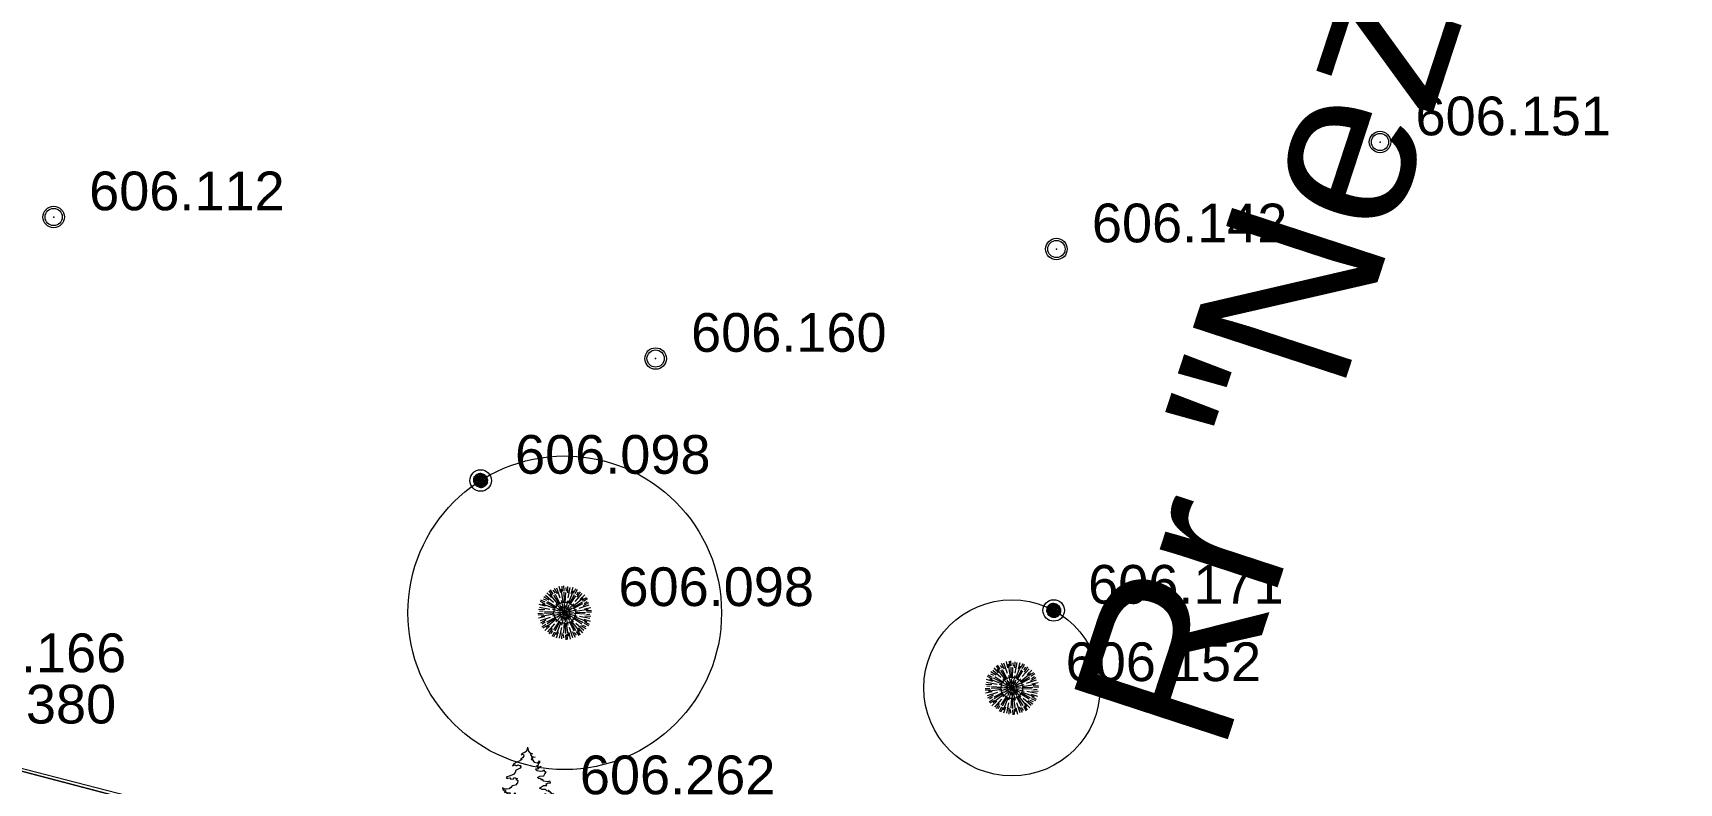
# Model space of a CAD drawing. Header units: metres. Extents: x 7508213 to 7508396, y 4696547 to 4696848.
# Drawn here: x 7508334.14 to 7508349.44, y 4696761.83 to 4696768.81 of the extents above; entities that cross this region are included whole.
import ezdxf

# ---------------------------------------------------------------- set-up
doc = ezdxf.new("R2010")
doc.units = ezdxf.units.M
doc.header["$PDMODE"] = 32
doc.header["$PDSIZE"] = 0.2
for name, color, linetype, lineweight in [('emrat e rrugeve', 7, 'Continuous', 0), ('Matjet', 210, 'Continuous', 0), ('Parc-Re', 7, 'Continuous', 0), ('peme', 3, 'Continuous', 0), ('rruge', 31, 'Continuous', 0)]:
    doc.layers.add(name, color=color, linetype=linetype, lineweight=lineweight)
for name, color, linetype, lineweight, true_color in [('muri pikat', 7, 'Continuous', 0, 0x874536), ('peme kurorat', 7, 'Continuous', 0, 0x6dc43b), ('pisha', 7, 'Continuous', 0, 0x004d00)]:
    doc.layers.add(name, color=color, linetype=linetype, lineweight=lineweight, true_color=true_color)
doc.styles.get("Standard").update_dxf_attribs({"font": 'arial.ttf'})

# ---------------------------------------------------------------- blocks, each defined once
blk = doc.blocks.new('*U58')
at = {"color": 0, "linetype": 'ByBlock', "lineweight": -2, "transparency": 16777216}
blk.add_line((0, 0), (0, 0), dxfattribs=at)
blk.add_circle((0, 0), 0.5, dxfattribs=at)
blk = doc.blocks.new('*U1034', base_point=(7508332.742, 4696762.324, 606.38))
at = {"layer": 'muri pikat', "linetype": 'ByBlock', "insert": (7508333.092, 4696762.564, 606.38), "char_height": 0.36, "attachment_point": 4}
blk.add_mtext('{\\C256;606.380}', dxfattribs=at)
blk = doc.blocks.new('*U1035', base_point=(7508332.742, 4696762.324, 606.38))
at = {"layer": 'muri pikat', "linetype": 'ByBlock', "lineweight": -2}
blk.add_blockref('*U1034', (7508332.742, 4696762.324, 606.38), dxfattribs=at)
blk = doc.blocks.new('*U1036', base_point=(7508332.742, 4696762.324, 606.38))
at = {"layer": 'muri pikat', "linetype": 'ByBlock', "lineweight": -2}
blk.add_blockref('*U1035', (7508332.742, 4696762.324, 606.38), dxfattribs=at)
at = {"layer": 'muri pikat', "linetype": 'ByBlock', "lineweight": -2, "xscale": 0.1999999960000001, "yscale": 0.1999999960000001, "zscale": 0.1999999960000001}
blk.add_blockref('*U58', (7508332.742, 4696762.324, 606.38), dxfattribs=at)
blk = doc.blocks.new('*U1121', base_point=(7508332.856, 4696762.801, 606.166))
at = {"layer": 'Matjet', "linetype": 'ByBlock', "insert": (7508333.186, 4696763.041, 606.166), "char_height": 0.36, "attachment_point": 4}
blk.add_mtext('606.166', dxfattribs=at)
blk = doc.blocks.new('*U1122', base_point=(7508332.856, 4696762.801, 606.166))
at = {"layer": 'Matjet', "linetype": 'ByBlock', "lineweight": -2}
blk.add_blockref('*U1121', (7508332.856, 4696762.801, 606.166), dxfattribs=at)
blk = doc.blocks.new('*U1123', base_point=(7508332.856, 4696762.801, 606.166))
at = {"layer": 'Matjet', "linetype": 'ByBlock', "lineweight": -2}
blk.add_blockref('*U1122', (7508332.856, 4696762.801, 606.166), dxfattribs=at)
at = {"layer": 'Matjet', "linetype": 'ByBlock', "lineweight": -2, "xscale": 0.1599999968, "yscale": 0.1599999968, "zscale": 0.1599999968}
blk.add_blockref('*U58', (7508332.856, 4696762.801, 606.166), dxfattribs=at)
blk = doc.blocks.new('*U1124', base_point=(7508334.329, 4696767.096, 606.112))
at = {"layer": 'Matjet', "linetype": 'ByBlock', "insert": (7508334.659, 4696767.336, 606.112), "char_height": 0.36, "attachment_point": 4}
blk.add_mtext('606.112', dxfattribs=at)
blk = doc.blocks.new('*U1125', base_point=(7508334.329, 4696767.096, 606.112))
at = {"layer": 'Matjet', "linetype": 'ByBlock', "lineweight": -2}
blk.add_blockref('*U1124', (7508334.329, 4696767.096, 606.112), dxfattribs=at)
blk = doc.blocks.new('*U1126', base_point=(7508334.329, 4696767.096, 606.112))
at = {"layer": 'Matjet', "linetype": 'ByBlock', "lineweight": -2}
blk.add_blockref('*U1125', (7508334.329, 4696767.096, 606.112), dxfattribs=at)
at = {"layer": 'Matjet', "linetype": 'ByBlock', "lineweight": -2, "xscale": 0.1599999968, "yscale": 0.1599999968, "zscale": 0.1599999968}
blk.add_blockref('*U58', (7508334.329, 4696767.096, 606.112), dxfattribs=at)
blk = doc.blocks.new('*U1127', base_point=(7508339.926, 4696765.78, 606.16))
at = {"layer": 'Matjet', "linetype": 'ByBlock', "insert": (7508340.256, 4696766.02, 606.16), "char_height": 0.36, "attachment_point": 4}
blk.add_mtext('606.160', dxfattribs=at)
blk = doc.blocks.new('*U1128', base_point=(7508339.926, 4696765.78, 606.16))
at = {"layer": 'Matjet', "linetype": 'ByBlock', "lineweight": -2}
blk.add_blockref('*U1127', (7508339.926, 4696765.78, 606.16), dxfattribs=at)
blk = doc.blocks.new('*U1129', base_point=(7508339.926, 4696765.78, 606.16))
at = {"layer": 'Matjet', "linetype": 'ByBlock', "lineweight": -2}
blk.add_blockref('*U1128', (7508339.926, 4696765.78, 606.16), dxfattribs=at)
at = {"layer": 'Matjet', "linetype": 'ByBlock', "lineweight": -2, "xscale": 0.1599999968, "yscale": 0.1599999968, "zscale": 0.1599999968}
blk.add_blockref('*U58', (7508339.926, 4696765.78, 606.16), dxfattribs=at)
blk = doc.blocks.new('Tree 6')
at = {"color": 0, "linetype": 'ByBlock', "lineweight": -2}
for p, q in [((-0.0518, 0.0476), (-0.0886, 0.0801)), ((-0.0619, 0.0703), (-0.0826, 0.0926)), ((-0.0581, 0.0804), (-0.0714, 0.1013)), ((-0.0316, 0.0407), (-0.0686, 0.0861)), ((-0.0535, 0.0869), (-0.066, 0.1055)), ((-0.0434, 0.0904), (-0.0528, 0.104)), ((-0.0263, 0.0426), (-0.0506, 0.0819)), ((-0.0341, 0.087), (-0.0476, 0.1123)), ((-0.02, 0.0391), (-0.0429, 0.0841)), ((-0.0211, 0.0671), (-0.0367, 0.1137)), ((-0.0185, 0.0919), (-0.0252, 0.1215)), ((-0.007, 0.051), (-0.0164, 0.1089)), ((-0.0101, 0.0987), (-0.0112, 0.1234)), ((-0.0029, 0.1021), (-0.0044, 0.1244)), ((-0.0015, 0.05), (-0.0029, 0.0962)), ((0.0023, 0.0439), (0.0049, 0.0943)), ((0.0076, 0.1), (0.0063, 0.1165)), ((0.014, 0.0924), (0.0149, 0.121)), ((0.0153, 0.0686), (0.0251, 0.1168)), ((0.0194, 0.0477), (0.0402, 0.1025)), ((0.0237, 0.0441), (0.0456, 0.0848)), ((0.0239, 0.0369), (0.0513, 0.0792)), ((0.0299, 0.0888), (0.0389, 0.1178)), ((0.0405, 0.0905), (0.052, 0.1125)), ((0.0476, 0.0518), (0.0801, 0.0886)), ((0.0485, 0.0898), (0.0584, 0.1099)), ((0.0566, 0.0828), (0.0637, 0.0977)), ((0.0583, 0.073), (0.0734, 0.0974)), ((0.0703, 0.0619), (0.0926, 0.0826)), ((-0.0924, 0.014), (-0.121, 0.0149)), ((-0.0888, 0.0299), (-0.1178, 0.0389)), ((-0.0686, 0.0153), (-0.1168, 0.0251)), ((-0.1, 0.0076), (-0.1165, 0.0063)), ((-0.0905, 0.0405), (-0.1125, 0.052)), ((-0.0898, 0.0485), (-0.1099, 0.0584)), ((-0.0477, 0.0194), (-0.1025, 0.0402)), ((-0.0828, 0.0566), (-0.0977, 0.0637)), ((-0.073, 0.0583), (-0.0974, 0.0734)), ((-0.0439, 0.0023), (-0.0943, 0.0049)), ((-0.0441, 0.0237), (-0.0848, 0.0456)), ((-0.0369, 0.0239), (-0.0792, 0.0513)), ((-0.0193, 0.0055), (-0.0566, 0.0154)), ((0, 0), (-0.0423, -0.0013)), ((-0.014, 0.0144), (-0.0413, 0.0417)), ((0, 0), (-0.0372, 0.02)), ((0, 0), (-0.036, -0.0222)), ((0, 0), (-0.0338, 0.0017)), ((0, 0), (-0.0302, -0.0154)), ((0, 0), (-0.0284, 0.0184)), ((0, 0), (-0.0222, 0.036)), ((0, 0), (-0.02, -0.0372)), ((0, 0), (-0.0184, -0.0284)), ((0, 0), (-0.0154, 0.0302)), ((-0.0049, 0.0195), (-0.0149, 0.0567)), ((0, 0), (-0.0017, -0.0338)), ((0, 0), (-0.0013, 0.0423)), ((0, 0), (0.02, 0.0372)), ((0, 0), (0.0017, 0.0338)), ((0, 0), (0.0184, 0.0284)), ((0, 0), (0.036, 0.0222)), ((0, 0), (0.0302, 0.0154)), ((0, 0), (0.0423, 0.0013)), ((0, 0), (0.0154, -0.0302)), ((0, 0), (0.0013, -0.0423)), ((0, 0), (0.0338, -0.0017)), ((0, 0), (0.0372, -0.02)), ((0, 0), (0.0284, -0.0184)), ((0, 0), (0.0222, -0.036)), ((0.0055, 0.0193), (0.0154, 0.0566)), ((0.0144, 0.014), (0.0417, 0.0413)), ((0.0195, 0.0049), (0.0567, 0.0149)), ((0.0391, 0.02), (0.0841, 0.0429)), ((0.0407, 0.0316), (0.0861, 0.0686)), ((0.0426, 0.0263), (0.0819, 0.0506)), ((0.05, 0.0015), (0.0962, 0.0029)), ((0.051, 0.007), (0.1089, 0.0164)), ((0.0671, 0.0211), (0.1137, 0.0367)), ((0.0804, 0.0581), (0.1013, 0.0714)), ((0.0869, 0.0535), (0.1055, 0.066)), ((0.087, 0.0341), (0.1123, 0.0476)), ((0.0904, 0.0434), (0.104, 0.0528)), ((0.0919, 0.0185), (0.1215, 0.0252)), ((0.0987, 0.0101), (0.1234, 0.0112)), ((0.1021, 0.0029), (0.1244, 0.0044)), ((-0.1021, -0.0029), (-0.1244, -0.0044)), ((-0.0987, -0.0101), (-0.1234, -0.0112)), ((-0.0919, -0.0185), (-0.1215, -0.0252)), ((-0.0671, -0.0211), (-0.1137, -0.0367)), ((-0.087, -0.0341), (-0.1123, -0.0476)), ((-0.051, -0.007), (-0.1089, -0.0164)), ((-0.0869, -0.0535), (-0.1055, -0.066)), ((-0.0904, -0.0434), (-0.104, -0.0528)), ((-0.0804, -0.0581), (-0.1013, -0.0714)), ((-0.05, -0.0015), (-0.0962, -0.0029)), ((-0.0703, -0.0619), (-0.0926, -0.0826)), ((-0.0407, -0.0316), (-0.0861, -0.0686)), ((-0.0391, -0.02), (-0.0841, -0.0429)), ((-0.0426, -0.0263), (-0.0819, -0.0506)), ((-0.0476, -0.0518), (-0.0801, -0.0886)), ((-0.0583, -0.073), (-0.0734, -0.0974)), ((-0.0195, -0.0049), (-0.0567, -0.0149)), ((-0.0239, -0.0369), (-0.0513, -0.0792)), ((-0.0237, -0.0441), (-0.0456, -0.0848)), ((-0.0144, -0.014), (-0.0417, -0.0413)), ((-0.0194, -0.0477), (-0.0402, -0.1025)), ((-0.0153, -0.0686), (-0.0251, -0.1168)), ((-0.0055, -0.0193), (-0.0154, -0.0566)), ((-0.0023, -0.0439), (-0.0049, -0.0943)), ((0.0015, -0.05), (0.0029, -0.0962)), ((0.0049, -0.0195), (0.0149, -0.0567)), ((0.007, -0.051), (0.0164, -0.1089)), ((0.014, -0.0144), (0.0413, -0.0417)), ((0.0193, -0.0055), (0.0566, -0.0154)), ((0.02, -0.0391), (0.0429, -0.0841)), ((0.0211, -0.0671), (0.0367, -0.1137)), ((0.0263, -0.0426), (0.0506, -0.0819)), ((0.0316, -0.0407), (0.0686, -0.0861)), ((0.0369, -0.0239), (0.0792, -0.0513)), ((0.0439, -0.0023), (0.0943, -0.0049)), ((0.0441, -0.0237), (0.0848, -0.0456)), ((0.0477, -0.0194), (0.1025, -0.0402)), ((0.0518, -0.0476), (0.0886, -0.0801)), ((0.0619, -0.0703), (0.0826, -0.0926)), ((0.0686, -0.0153), (0.1168, -0.0251)), ((0.073, -0.0583), (0.0974, -0.0734)), ((0.0828, -0.0566), (0.0977, -0.0637)), ((0.0888, -0.0299), (0.1178, -0.0389)), ((0.0898, -0.0485), (0.1099, -0.0584)), ((0.0905, -0.0405), (0.1125, -0.052)), ((0.0924, -0.014), (0.121, -0.0149)), ((0.1, -0.0076), (0.1165, -0.0063)), ((-0.0566, -0.0828), (-0.0637, -0.0977)), ((-0.0485, -0.0898), (-0.0584, -0.1099)), ((-0.0405, -0.0905), (-0.052, -0.1125)), ((-0.0299, -0.0888), (-0.0389, -0.1178)), ((-0.014, -0.0924), (-0.0149, -0.121)), ((-0.0076, -0.1), (-0.0063, -0.1165)), ((0.0029, -0.1021), (0.0044, -0.1244)), ((0.0101, -0.0987), (0.0112, -0.1234)), ((0.0185, -0.0919), (0.0252, -0.1215)), ((0.0341, -0.087), (0.0476, -0.1123)), ((0.0434, -0.0904), (0.0528, -0.104)), ((0.0535, -0.0869), (0.066, -0.1055)), ((0.0581, -0.0804), (0.0714, -0.1013))]:
    blk.add_line(p, q, dxfattribs=at)
blk = doc.blocks.new('*U1130', base_point=(7508339.081, 4696763.416, 606.098))
at = {"layer": 'peme', "linetype": 'ByBlock', "insert": (7508339.581, 4696763.656, 606.098), "char_height": 0.36, "attachment_point": 4}
blk.add_mtext('{\\C256;606.098}', dxfattribs=at)
blk = doc.blocks.new('*U1131', base_point=(7508339.081, 4696763.416, 606.098))
at = {"layer": 'peme', "linetype": 'ByBlock', "lineweight": -2}
blk.add_blockref('*U1130', (7508339.081, 4696763.416, 606.098), dxfattribs=at)
blk = doc.blocks.new('*U1132', base_point=(7508339.081, 4696763.416, 606.098))
at = {"layer": 'peme', "linetype": 'ByBlock', "lineweight": -2}
blk.add_blockref('*U1131', (7508339.081, 4696763.416, 606.098), dxfattribs=at)
at = {"layer": 'peme', "linetype": 'ByBlock', "lineweight": -2, "xscale": 2.009810507619478, "yscale": 2.009810507619478, "zscale": 2.009810507619478}
blk.add_blockref('Tree 6', (7508339.081, 4696763.416, 606.098), dxfattribs=at)
blk = doc.blocks.new('*U1133', base_point=(7508338.299, 4696764.646, 606.098))
at = {"layer": 'peme kurorat', "linetype": 'ByBlock', "insert": (7508338.619, 4696764.886, 606.098), "char_height": 0.36, "attachment_point": 4}
blk.add_mtext('{\\C256;606.098}', dxfattribs=at)
blk = doc.blocks.new('*U1134', base_point=(7508338.299, 4696764.646, 606.098))
at = {"layer": 'peme kurorat', "linetype": 'ByBlock', "lineweight": -2}
blk.add_blockref('*U1133', (7508338.299, 4696764.646, 606.098), dxfattribs=at)
blk = doc.blocks.new('*U1135', base_point=(7508338.299, 4696764.646, 606.098))
at = {"layer": 'peme kurorat', "linetype": 'ByBlock', "lineweight": -2}
blk.add_blockref('*U1134', (7508338.299, 4696764.646, 606.098), dxfattribs=at)
at = {"layer": 'peme kurorat', "linetype": 'ByBlock', "lineweight": -2, "xscale": 0.5627469421334539, "yscale": 0.5627469421334539, "zscale": 0.5627469421334539}
blk.add_blockref('Tree 6', (7508338.299, 4696764.646, 606.098), dxfattribs=at)
blk = doc.blocks.new('Tree-Evergreen')
for points in [[(0.08, 11.86), (-0.14, 11), (-0.49, 10.7), (-1.08, 10.5), (-1.31, 10.2), (-1.08, 10.3), (-0.84, 10.25), (-0.73, 9.9), (-1, 9.51), (-1.39, 9.26), (-1.51, 9.16), (-1.19, 9.21), (-1.23, 9.11), (-1.78, 8.76), (-2.48, 8.46), (-3.03, 8.06), (-3.22, 7.76), (-3.03, 7.86), (-2.67, 7.96), (-2.48, 7.86), (-2.32, 7.86), (-2.05, 7.96)], [(0.09, 11.83), (0.32, 10.97), (0.61, 10.6), (1.14, 10.37), (0.95, 10.37), (0.75, 10.26), (0.76, 10.15), (1.06, 9.82), (1.75, 9.67), (1.28, 9.6), (0.87, 9.45), (0.99, 9.4), (0.9, 9.25), (1.26, 9.34), (0.97, 9.12), (1.38, 9.01), (1.23, 8.94), (1.56, 8.54), (2.23, 8.43), (2.57, 8.65), (2.74, 8.87), (2.73, 8.76), (2.69, 8.45), (2.42, 8.15), (2.33, 7.79), (2.04, 7.79), (2.36, 7.64), (2.76, 7.57), (3.07, 7.66), (2.83, 7.48), (2.45, 7.4), (2.64, 7.35), (2.28, 7.17), (2.49, 7.13), (1.85, 7.02), (2.23, 6.73), (2.83, 6.6), (3.47, 6.67), (3.72, 6.87), (3.74, 6.67), (4.19, 6.38)], [(-2.03, 7.96), (-1.7, 7.86), (-1.43, 7.86), (-1.58, 7.61), (-1.31, 7.61), (-1.55, 7.26), (-2.56, 6.71), (-2.6, 6.41), (-3.03, 5.86), (-3.96, 5.46), (-4.5, 5.31), (-4.66, 5.11), (-4.35, 4.96), (-4.27, 5.06), (-3.84, 5.11), (-3.61, 4.81), (-2.99, 4.91), (-2.79, 5.21), (-2.13, 4.86), (-2.4, 4.86), (-2.52, 4.71), (-2.05, 4.51), (-2.17, 4.01), (-2.6, 3.46), (-3.3, 3.37), (-3.61, 2.82), (-3.69, 3.02), (-4, 2.72), (-4.54, 2.62), (-5.05, 2.62), (-5.44, 2.87), (-5.4, 2.57), (-5.17, 2.42), (-5.09, 2.27), (-4.7, 2.32), (-4.97, 1.87), (-4.47, 1.97), (-4.47, 1.57), (-4.12, 1.77), (-3.73, 1.82), (-3.84, 1.57), (-3.8, 1.32), (-3.53, 1.32), (-2.87, 1.52), (-2.64, 1.77), (-2.56, 1.32), (-2.13, 1.12), (-2.05, 1.27), (-1.7, 1.42), (-1.51, 1.27), (-1.35, 0.97), (-0.81, 1.32), (-0.69, 0.97), (-0.1, 1.32), (0.01, 1.07), (1.26, 0.77), (0.87, 1.02), (1.53, 0.87), (1.26, 1.07), (1.8, 1.12), (2.27, 0.97), (2.7, 1.02), (2.23, 1.27), (3.32, 1.27), (4.14, 1.07), (3.87, 1.37), (3.95, 1.62), (4.49, 1.17), (5.11, 1.12), (5.97, 1.42), (5.78, 1.57), (5.43, 1.52), (5.43, 1.72), (5.15, 1.72), (5.15, 2.02), (4.92, 2.02), (4.69, 2.37), (4.61, 2.17), (4.37, 2.22), (4.06, 2.52), (3.63, 2.52), (3.28, 2.52), (2.74, 2.82), (3.63, 3.41), (4.37, 3.41), (4.18, 3.81), (4.76, 4.01), (5.15, 3.96), (5, 4.36), (4.45, 4.26), (3.67, 4.36), (3.4, 4.71), (3.17, 4.61), (3.01, 4.96), (2.66, 4.86), (2.27, 5.21), (2.78, 5.46), (3.67, 5.56), (3.87, 6.01), (4.18, 6.36)]]:
    blk.add_lwpolyline(points)
at = {"flags": 128}
for points in [[(-0.41, 0), (-0.28, 0.63), (-0.32, 1.18)], [(0.41, 0), (0.34, 0.8), (0.35, 0.99)]]:
    blk.add_lwpolyline(points, dxfattribs=at)
blk = doc.blocks.new('*U1136', base_point=(7508338.732, 4696761.666, 606.262))
at = {"layer": 'pisha', "linetype": 'ByBlock', "insert": (7508339.222, 4696761.906, 606.262), "char_height": 0.36, "attachment_point": 4}
blk.add_mtext('{\\C256;606.262}', dxfattribs=at)
blk = doc.blocks.new('*U1137', base_point=(7508338.732, 4696761.666, 606.262))
at = {"layer": 'pisha', "linetype": 'ByBlock', "lineweight": -2}
blk.add_blockref('*U1136', (7508338.732, 4696761.666, 606.262), dxfattribs=at)
blk = doc.blocks.new('*U1138', base_point=(7508338.732, 4696761.666, 606.262))
at = {"layer": 'pisha', "linetype": 'ByBlock', "lineweight": -2, "xscale": 0.04214963119072643, "yscale": 0.04214963119072643, "zscale": 0.04214963119072643}
blk.add_blockref('Tree-Evergreen', (7508338.732, 4696761.666, 606.262), dxfattribs=at)
at = {"layer": 'pisha', "linetype": 'ByBlock', "lineweight": -2}
blk.add_blockref('*U1137', (7508338.732, 4696761.666, 606.262), dxfattribs=at)
blk = doc.blocks.new('*U1148', base_point=(7508343.239, 4696762.718, 606.152))
at = {"layer": 'peme', "linetype": 'ByBlock', "insert": (7508343.739, 4696762.958, 606.152), "char_height": 0.36, "attachment_point": 4}
blk.add_mtext('{\\C256;606.152}', dxfattribs=at)
blk = doc.blocks.new('*U1149', base_point=(7508343.239, 4696762.718, 606.152))
at = {"layer": 'peme', "linetype": 'ByBlock', "lineweight": -2}
blk.add_blockref('*U1148', (7508343.239, 4696762.718, 606.152), dxfattribs=at)
blk = doc.blocks.new('*U1150', base_point=(7508343.239, 4696762.718, 606.152))
at = {"layer": 'peme', "linetype": 'ByBlock', "lineweight": -2}
blk.add_blockref('*U1149', (7508343.239, 4696762.718, 606.152), dxfattribs=at)
at = {"layer": 'peme', "linetype": 'ByBlock', "lineweight": -2, "xscale": 2.009810507619478, "yscale": 2.009810507619478, "zscale": 2.009810507619478}
blk.add_blockref('Tree 6', (7508343.239, 4696762.718, 606.152), dxfattribs=at)
blk = doc.blocks.new('*U1151', base_point=(7508343.628, 4696763.438, 606.171))
at = {"layer": 'peme kurorat', "linetype": 'ByBlock', "insert": (7508343.948, 4696763.678, 606.171), "char_height": 0.36, "attachment_point": 4}
blk.add_mtext('{\\C256;606.171}', dxfattribs=at)
blk = doc.blocks.new('*U1152', base_point=(7508343.628, 4696763.438, 606.171))
at = {"layer": 'peme kurorat', "linetype": 'ByBlock', "lineweight": -2}
blk.add_blockref('*U1151', (7508343.628, 4696763.438, 606.171), dxfattribs=at)
blk = doc.blocks.new('*U1153', base_point=(7508343.628, 4696763.438, 606.171))
at = {"layer": 'peme kurorat', "linetype": 'ByBlock', "lineweight": -2}
blk.add_blockref('*U1152', (7508343.628, 4696763.438, 606.171), dxfattribs=at)
at = {"layer": 'peme kurorat', "linetype": 'ByBlock', "lineweight": -2, "xscale": 0.5627469421334539, "yscale": 0.5627469421334539, "zscale": 0.5627469421334539}
blk.add_blockref('Tree 6', (7508343.628, 4696763.438, 606.171), dxfattribs=at)
blk = doc.blocks.new('*U1262', base_point=(7508343.653, 4696766.798, 606.142))
at = {"layer": 'Matjet', "linetype": 'ByBlock', "insert": (7508343.983, 4696767.038, 606.142), "char_height": 0.36, "attachment_point": 4}
blk.add_mtext('606.142', dxfattribs=at)
blk = doc.blocks.new('*U1263', base_point=(7508343.653, 4696766.798, 606.142))
at = {"layer": 'Matjet', "linetype": 'ByBlock', "lineweight": -2}
blk.add_blockref('*U1262', (7508343.653, 4696766.798, 606.142), dxfattribs=at)
blk = doc.blocks.new('*U1264', base_point=(7508343.653, 4696766.798, 606.142))
at = {"layer": 'Matjet', "linetype": 'ByBlock', "lineweight": -2}
blk.add_blockref('*U1263', (7508343.653, 4696766.798, 606.142), dxfattribs=at)
at = {"layer": 'Matjet', "linetype": 'ByBlock', "lineweight": -2, "xscale": 0.1599999968, "yscale": 0.1599999968, "zscale": 0.1599999968}
blk.add_blockref('*U58', (7508343.653, 4696766.798, 606.142), dxfattribs=at)
blk = doc.blocks.new('*U1265', base_point=(7508346.662, 4696767.793, 606.151))
at = {"layer": 'Matjet', "linetype": 'ByBlock', "insert": (7508346.992, 4696768.033, 606.151), "char_height": 0.36, "attachment_point": 4}
blk.add_mtext('606.151', dxfattribs=at)
blk = doc.blocks.new('*U1266', base_point=(7508346.662, 4696767.793, 606.151))
at = {"layer": 'Matjet', "linetype": 'ByBlock', "lineweight": -2}
blk.add_blockref('*U1265', (7508346.662, 4696767.793, 606.151), dxfattribs=at)
blk = doc.blocks.new('*U1267', base_point=(7508346.662, 4696767.793, 606.151))
at = {"layer": 'Matjet', "linetype": 'ByBlock', "lineweight": -2}
blk.add_blockref('*U1266', (7508346.662, 4696767.793, 606.151), dxfattribs=at)
at = {"layer": 'Matjet', "linetype": 'ByBlock', "lineweight": -2, "xscale": 0.1599999968, "yscale": 0.1599999968, "zscale": 0.1599999968}
blk.add_blockref('*U58', (7508346.662, 4696767.793, 606.151), dxfattribs=at)

msp = doc.modelspace()

# ---------------------------------------------------------------- linework, layer by layer
at = {"layer": 'emrat e rrugeve', "flags": 128}
msp.add_lwpolyline([(7508354.131, 4696766.113, 0, 0.3, 0), (7508353.285, 4696766.418, 0, 0, 0), (7508348.322, 4696768.593, 0, 0, 0)], format="xyseb", dxfattribs=at)
at = {"layer": 'Matjet'}
for p in [(7508346.662, 4696767.793, 606.151), (7508334.329, 4696767.096, 606.112), (7508343.653, 4696766.798, 606.142), (7508339.926, 4696765.78, 606.16)]:
    msp.add_point(p, dxfattribs=at)
at = {"layer": 'Parc-Re', "flags": 128}
for points in [[(7508367.048, 4696784.338), (7508352.944, 4696789.074), (7508359.635, 4696808.98), (7508321.191, 4696821.902), (7508313.783, 4696824.107), (7508302.842, 4696770.141), (7508356.17, 4696756.126), (7508360.2, 4696770.031)], [(7508259.59, 4696781.473), (7508212.93, 4696793.673), (7508212.93, 4696787.471), (7508285.846, 4696768.404), (7508339.964, 4696754.18), (7508354.499, 4696750.361), (7508356.17, 4696756.126), (7508302.842, 4696770.141), (7508281.807, 4696775.663)]]:
    msp.add_lwpolyline(points, close=True, dxfattribs=at)
at = {"layer": 'peme'}
for p in [(7508339.081, 4696763.416, 606.098), (7508343.239, 4696762.718, 606.152)]:
    msp.add_point(p, dxfattribs=at)
at = {"layer": 'peme kurorat'}
for centre, radius in [((7508339.081, 4696763.416, 606.147), 1.458), ((7508343.239, 4696762.718, 606.152), 0.819)]:
    msp.add_circle(centre, radius, dxfattribs=at)
for p in [(7508338.299, 4696764.646, 606.098), (7508343.628, 4696763.438, 606.171)]:
    msp.add_point(p, dxfattribs=at)
at = {"layer": 'rruge'}
msp.add_polyline3d([(7508301.315, 4696764.754, 605.707), (7508307.17, 4696763.308, 605.817), (7508321.318, 4696759.07, 606.093), (7508331.946, 4696756.316, 606.241), (7508334.089, 4696755.746, 606.252), (7508346.129, 4696752.64, 606.477), (7508350.233, 4696751.594, 606.554), (7508355.087, 4696750.281, 606.852), (7508359.496, 4696747.701, 606.948), (7508361.849, 4696755.775, 606.892), (7508356.818, 4696756.054, 606.713), (7508341.389, 4696760.069, 606.234), (7508314.576, 4696766.99, 606.224), (7508302.854, 4696770.15, 605.78)], close=True, dxfattribs=at)

# ---------------------------------------------------------------- block references
at = {"layer": 'Matjet'}
for name, p in [('*U1267', (7508346.662, 4696767.793, 606.151)), ('*U1126', (7508334.329, 4696767.096, 606.112)), ('*U1264', (7508343.653, 4696766.798, 606.142)), ('*U1129', (7508339.926, 4696765.78, 606.16)), ('*U1123', (7508332.856, 4696762.801, 606.166))]:
    msp.add_blockref(name, p, dxfattribs=at)
at = {"layer": 'muri pikat'}
msp.add_blockref('*U1036', (7508332.742, 4696762.324, 606.38), dxfattribs=at)
at = {"layer": 'peme'}
for name, p in [('*U1132', (7508339.081, 4696763.416, 606.098)), ('*U1150', (7508343.239, 4696762.718, 606.152))]:
    msp.add_blockref(name, p, dxfattribs=at)
at = {"layer": 'peme kurorat'}
for name, p in [('*U1135', (7508338.299, 4696764.646, 606.098)), ('*U1153', (7508343.628, 4696763.438, 606.171))]:
    msp.add_blockref(name, p, dxfattribs=at)
at = {"layer": 'pisha'}
msp.add_blockref('*U1138', (7508338.732, 4696761.666, 606.262), dxfattribs=at)

# ---------------------------------------------------------------- texts
at = {"layer": 'emrat e rrugeve'}
msp.add_text('Rr "Nezir Behluli"', height=1.5, rotation=71.8664, dxfattribs=at).set_placement((7508345.193, 4696762.077))

doc.saveas('drawing.dxf')
